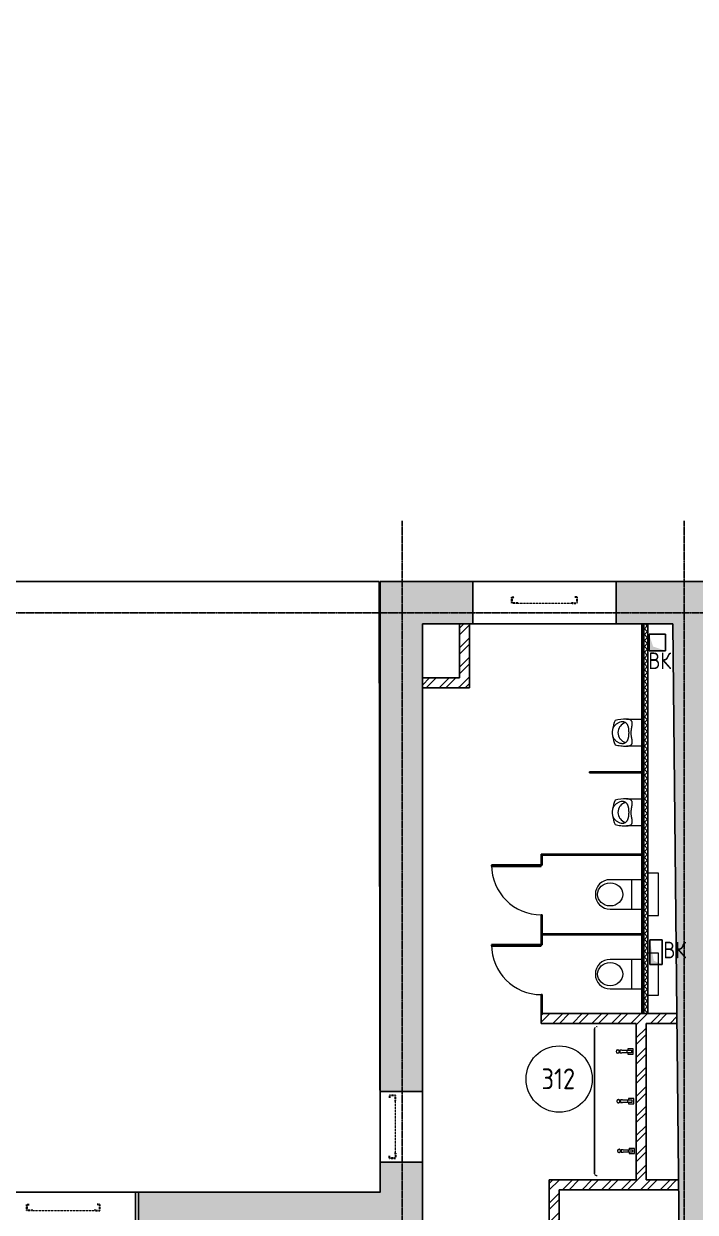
# Model space of a CAD drawing. Header units: millimetres. Extents: x -33838 to 476301, y -41806 to 120107.
# Drawn here: x 250420 to 258522, y 13476 to 27814 of the extents above; entities that cross this region are included whole.
import ezdxf

# ---------------------------------------------------------------- set-up
doc = ezdxf.new("R2010")
doc.units = ezdxf.units.MM
for name, pattern in [('ADSK_Линия сетки', [25, 20, -2.5, 0, -2.5]), ('ADSK_Сверху', [4.5, 3, -1.5]), ('ADSK_Снесено', [4.5, 3, -1.5])]:
    doc.linetypes.add(name, pattern=pattern)
for name, color, linetype, lineweight, true_color in [('_ Окна', 5, 'Continuous', 30, 0x0000ff), ('Линии', 7, 'Continuous', 9, 0x00a600), ('Обобщенные модели', 5, 'Continuous', 18, 0x0000ff), ('Стены внутренние', 5, 'Continuous', 18, 0x0000ff), ('Стены наружные', 1, 'ADSK_Снесено', 18, 0xff0000), ('Стены штриховка', 5, 'Continuous', 18, 0x0000ff)]:
    doc.layers.add(name, color=color, linetype=linetype, lineweight=lineweight, true_color=true_color)
for name, color, linetype, lineweight in [('Аннотация', 7, 'Continuous', 9), ('Двери', 251, 'Continuous', 18), ('Марки помещений', 7, 'Continuous', 20), ('Окна', 251, 'Continuous', 18), ('Сантехника', 251, 'Continuous', 18), ('Узлы', 7, 'Continuous', 18)]:
    doc.layers.add(name, color=color, linetype=linetype, lineweight=lineweight)
doc.styles.add('GOST Common_1', font='GOST Common_0.ttf', dxfattribs={"width": 0.9, "height": 200})
doc.styles.add('GOST Common_2', font='GOST Common_0.ttf', dxfattribs={"width": 0.9, "height": 250})
pattern_1 = [(45, (215977.25, 150), (-117.8655, 117.8655), []), (45, (216055.83, 150), (-117.8655, 117.8655), [])]
pattern_2 = [(45, (215977.25, 150), (-70.71068, 70.71068), [])]

# ---------------------------------------------------------------- blocks, each defined once
blk = doc.blocks.new('Витраж-тент со смещением вовне - 60мм 30 сдвиг-1466982-03 План 3-го этажа')
at = {"layer": '_ Окна', "color": 161, "linetype": 'ADSK_Сверху', "true_color": 0xaaaaff}
for p, q in [((-440, 25), (-440, -45)), ((-440, 25), (-410, 25)), ((-440, -45), (-440, 25)), ((440, 25), (410, 25)), ((440, -45), (440, 25)), ((440, -45), (440, 25)), ((-380, -45), (-440, -45)), ((-380, -35), (-380, -45)), ((380, -35), (380, -45)), ((380, -45), (440, -45))]:
    blk.add_line(p, q, dxfattribs=at)
at = {"layer": 'Окна', "color": 161, "linetype": 'ADSK_Сверху', "true_color": 0xaaaaff}
blk.add_line((-380, -45), (380, -45), dxfattribs=at)
blk = doc.blocks.new('Витраж-тент со смещением вовне - 60мм 30 сдвиг-2061572-03 План 3-го этажа')
at = {"layer": '_ Окна', "color": 161, "linetype": 'ADSK_Сверху', "true_color": 0xaaaaff}
for p, q in [((-395, 25), (-395, -45)), ((-395, 25), (-365, 25)), ((-395, -45), (-395, 25)), ((395, 25), (365, 25)), ((395, -45), (395, 25)), ((395, -45), (395, 25)), ((-335, -45), (-395, -45)), ((-335, -35), (-335, -45)), ((335, -35), (335, -45)), ((335, -45), (395, -45))]:
    blk.add_line(p, q, dxfattribs=at)
at = {"layer": 'Окна', "color": 161, "linetype": 'ADSK_Сверху', "true_color": 0xaaaaff}
blk.add_line((-335, -45), (335, -45), dxfattribs=at)
blk = doc.blocks.new('Витраж-тент со смещением вовне - 60мм 30 сдвиг-1466964-03 План 3-го этажа')
at = {"layer": '_ Окна', "color": 161, "linetype": 'ADSK_Сверху', "true_color": 0xaaaaff}
for p, q in [((-379, 25), (-379, -45)), ((-379, 25), (-349, 25)), ((-379, -45), (-379, 25)), ((379, 25), (349, 25)), ((379, -45), (379, 25)), ((379, -45), (379, 25)), ((-319, -45), (-379, -45)), ((-319, -35), (-319, -45)), ((319, -35), (319, -45)), ((319, -45), (379, -45))]:
    blk.add_line(p, q, dxfattribs=at)
at = {"layer": 'Окна', "color": 161, "linetype": 'ADSK_Сверху', "true_color": 0xaaaaff}
blk.add_line((-319, -45), (319, -45), dxfattribs=at)
blk = doc.blocks.new('Раковина с 2-3 кранами для санузла - 500x1800 3 taps-2317887-03 План 3-го этажа')
at = {"layer": 'Сантехника'}
for p, q in [((-764, 503), (-763, 504)), ((1018, 499), (1019, 498)), ((-490, 189), (-460, 189)), ((-490, 189), (-490, 166)), ((-460, 189), (-490, 189)), ((-490, 106), (-490, 166)), ((-460, 166), (-460, 189)), ((-460, 166), (-460, 106)), ((110, 197), (140, 197)), ((110, 197), (110, 174)), ((140, 197), (110, 197)), ((110, 114), (110, 174)), ((140, 174), (140, 197)), ((140, 174), (140, 114)), ((710, 204), (740, 204)), ((710, 204), (710, 181)), ((740, 204), (710, 204)), ((710, 121), (710, 181)), ((740, 181), (740, 204)), ((740, 181), (740, 121)), ((-507, 91), (-507, 32)), ((-490, 93), (-505, 93)), ((-505, 30), (-445, 30)), ((-490, 71), (-490, 106)), ((-460, 106), (-490, 106)), ((-490, 51), (-490, 71)), ((-460, 51), (-490, 51)), ((-460, 106), (-460, 71)), ((-445, 93), (-460, 93)), ((-460, 71), (-460, 51)), ((-444, 32), (-444, 91)), ((93, 99), (93, 39)), ((110, 101), (95, 101)), ((95, 38), (155, 38)), ((110, 79), (110, 114)), ((140, 114), (110, 114)), ((110, 59), (110, 79)), ((140, 59), (110, 59)), ((140, 114), (140, 79)), ((155, 101), (140, 101)), ((140, 79), (140, 59)), ((156, 39), (156, 99)), ((693, 106), (693, 47)), ((710, 108), (695, 108)), ((695, 45), (755, 45)), ((710, 86), (710, 121)), ((740, 121), (710, 121)), ((710, 66), (710, 86)), ((740, 66), (710, 66)), ((740, 121), (740, 86)), ((755, 108), (740, 108)), ((740, 86), (740, 66)), ((756, 47), (756, 106))]:
    blk.add_line(p, q, dxfattribs=at)
at = {"layer": 'Сантехника', "flags": 128}
for points in [[(-775, 480), (-775, 481), (-775, 482), (-775, 484), (-775, 485), (-774, 486), (-774, 487)], [(-773, 489), (-773, 491), (-773, 492), (-772, 493), (-772, 494)], [(-770, 496), (-770, 497), (-769, 498), (-768, 499), (-768, 500)], [(-758, 507), (-757, 508), (-756, 508), (-755, 508)], [(-752, 509), (-751, 509), (-750, 510), (-749, 510), (-748, 510), (-747, 510), (-745, 510), (-745, 510)], [(995, 510), (996, 510), (997, 510), (999, 510), (1000, 510), (1001, 509), (1002, 509)], [(1004, 508), (1006, 508), (1007, 508), (1008, 507), (1009, 507)], [(1011, 505), (1012, 505), (1013, 504), (1014, 503), (1015, 503)], [(1022, 493), (1023, 492), (1023, 491), (1023, 490)], [(1024, 487), (1024, 486), (1025, 485), (1025, 484), (1025, 483), (1025, 482), (1025, 480), (1025, 480)]]:
    blk.add_lwpolyline(points, dxfattribs=at)
at = {"layer": 'Сантехника'}
for centre, radius, start, end in [((-475, 215), 20, 0, 180), ((-475, 215), 20, 180, 360), ((-475, 215), 18.2, 165.1578, 180), ((-475, 215), 18.2, 180, 191.3408), ((-475, 215), 16.3, 175.3673, 180), ((-475, 215), 16.3, 175.3673, 180), ((-475, 215), 16.3, 180, 198.6206), ((-475, 215), 16.3, 180, 198.6206), ((-475, 215), 18.2, 208.9833, 219.7338), ((-475, 215), 18.2, 95.8453, 146.6627), ((-475, 215), 16.3, 216.8749, 225), ((-475, 215), 16.3, 216.8749, 225), ((-475, 215), 18.2, 225, 229.4056), ((-475, 215), 18.2, 232.7593, 242.7191), ((-475, 215), 18.2, 265.131, 274.1833), ((-475, 215), 18.2, 85.131, 94.1833), ((-475, 215), 18.2, 275.8453, 326.6627), ((-475, 215), 18.2, 52.7593, 62.7191), ((-475, 215), 16.3, 36.8749, 45), ((-475, 215), 16.3, 36.8749, 45), ((-475, 215), 18.2, 45, 49.4056), ((-475, 215), 18.2, 28.9833, 39.7338), ((-475, 215), 16.3, 0, 18.6206), ((-475, 215), 16.3, 0, 18.6206), ((-475, 215), 16.3, 355.3673, 360), ((-475, 215), 16.3, 355.3673, 360), ((-475, 215), 18.2, 0, 11.3408), ((-475, 215), 18.2, 345.1578, 360), ((125, 222), 20, 0, 180), ((125, 222), 20, 180, 360), ((125, 222), 18.2, 165.1578, 180), ((125, 222), 18.2, 180, 191.3408), ((125, 222), 16.3, 175.3673, 180), ((125, 222), 16.3, 175.3673, 180), ((125, 222), 16.3, 180, 198.6206), ((125, 222), 16.3, 180, 198.6206), ((125, 222), 18.2, 208.9833, 219.7338), ((125, 222), 18.2, 95.8453, 146.6627), ((125, 222), 16.3, 216.8749, 225), ((125, 222), 16.3, 216.8749, 225), ((125, 222), 18.2, 225, 229.4056), ((125, 222), 18.2, 232.7593, 242.7191), ((125, 222), 18.2, 265.131, 274.1833), ((125, 222), 18.2, 85.131, 94.1833), ((125, 222), 18.2, 275.8453, 326.6627), ((125, 222), 18.2, 52.7593, 62.7191), ((125, 222), 16.3, 36.8749, 45), ((125, 222), 16.3, 36.8749, 45), ((125, 222), 18.2, 45, 49.4056), ((125, 222), 18.2, 28.9833, 39.7338), ((125, 222), 16.3, 0, 18.6206), ((125, 222), 16.3, 0, 18.6206), ((125, 222), 16.3, 355.3673, 360), ((125, 222), 16.3, 355.3673, 360), ((125, 222), 18.2, 0, 11.3408), ((125, 222), 18.2, 345.1578, 360), ((725, 230), 20, 0, 180), ((725, 230), 20, 180, 360), ((725, 230), 18.2, 165.1578, 180), ((725, 230), 18.2, 180, 191.3408), ((725, 230), 16.3, 175.3673, 180), ((725, 230), 16.3, 175.3673, 180), ((725, 230), 16.3, 180, 198.6206), ((725, 230), 16.3, 180, 198.6206), ((725, 230), 18.2, 208.9833, 219.7338), ((725, 230), 18.2, 95.8453, 146.6627), ((725, 230), 16.3, 216.8749, 225), ((725, 230), 16.3, 216.8749, 225), ((725, 230), 18.2, 225, 229.4056), ((725, 230), 18.2, 232.7593, 242.7191), ((725, 230), 18.2, 85.131, 93.6537), ((725, 230), 18.2, 266.3463, 274.1833), ((725, 230), 18.2, 275.8453, 326.6627), ((725, 230), 18.2, 52.7593, 62.7191), ((725, 230), 16.3, 36.8749, 45), ((725, 230), 16.3, 36.8749, 45), ((725, 230), 18.2, 45, 49.4056), ((725, 230), 18.2, 28.9833, 39.7338), ((725, 230), 16.3, 0, 18.6206), ((725, 230), 16.3, 0, 18.6206), ((725, 230), 16.3, 355.3673, 360), ((725, 230), 16.3, 355.3673, 360), ((725, 230), 18.2, 0, 11.3408), ((725, 230), 18.2, 345.1578, 360), ((-505, 91), 1.87, 120, 150), ((-505, 91), 1.87, 90, 180), ((-505, 91), 1.87, 120, 150), ((-505, 91), 1.87, 120, 150), ((-505, 32), 1.49, 180, 270), ((-445, 91), 1.87, 0, 90), ((-445, 32), 1.49, 270, 360), ((-445, 91), 1.87, 30, 60), ((-445, 91), 1.87, 30, 60), ((-445, 91), 1.87, 30, 60), ((95, 99), 1.87, 90, 180), ((95, 99), 1.87, 120, 150), ((95, 99), 1.87, 120, 150), ((95, 99), 1.87, 120, 150), ((95, 39), 1.49, 180, 270), ((155, 99), 1.87, 0, 90), ((155, 39), 1.49, 270, 360), ((155, 99), 1.87, 30, 60), ((155, 99), 1.87, 30, 60), ((155, 99), 1.87, 30, 60), ((695, 106), 1.87, 120, 150), ((695, 106), 1.87, 90, 180), ((695, 106), 1.87, 120, 150), ((695, 106), 1.87, 120, 150), ((695, 47), 1.49, 180, 270), ((755, 106), 1.87, 0, 90), ((755, 47), 1.49, 270, 360), ((755, 106), 1.87, 30, 60), ((755, 106), 1.87, 30, 60), ((755, 106), 1.87, 30, 60)]:
    blk.add_arc(centre, radius, start, end, dxfattribs=at)
blk = doc.blocks.new('Дверь-Одинарная-Панель - 600 x 2150 мм с_у-1872435-03 План 3-го этажа')
at = {"layer": 'Двери', "lineweight": 30}
for p, q in [((300, 606), (288, 606)), ((288, 606), (288, 6)), ((300, 6), (300, 606)), ((288, 6), (300, 6))]:
    blk.add_line(p, q, dxfattribs=at)
at = {"layer": 'Двери'}
blk.add_arc((300, 6), 600, 90, 180, dxfattribs=at)
blk = doc.blocks.new('Туалет подвесной-Moderna R-Laufen - 000 White-V212-03 План 3-го этажа')
at = {"layer": 'Обобщенные модели'}
for p, q in [((-53, 419), (-53, 47)), ((303, 47), (303, 419)), ((-43, 158), (293, 158))]:
    blk.add_line(p, q, dxfattribs=at)
for centre, radius, start, end in [((125, 419), 178, 360, 180), ((-43, 168), 9.89, 180, 270), ((293, 168), 9.89, 270, 360), ((-43, 47), 9.89, 180, 270), ((293, 47), 9.89, 270, 360)]:
    blk.add_arc(centre, radius, start, end, dxfattribs=at)
blk.add_ellipse((125, 418), major_axis=(0, 152), ratio=0.916517, dxfattribs=at)
at = {"layer": 'Сантехника'}
for p, q in [((-130, -38), (-130, -163)), ((380, -163), (380, -38)), ((-130, -163), (380, -163))]:
    blk.add_line(p, q, dxfattribs=at)
blk = doc.blocks.new('Туалет подвесной-Moderna R-Laufen - 000 White-2284892-03 План 3-го этажа')
at = {"layer": 'Обобщенные модели'}
for p, q in [((-53, 419), (-53, 47)), ((303, 47), (303, 419)), ((-43, 158), (293, 158))]:
    blk.add_line(p, q, dxfattribs=at)
for centre, radius, start, end in [((125, 419), 178, 360, 180), ((-43, 168), 9.89, 180, 270), ((293, 168), 9.89, 270, 360), ((-43, 47), 9.89, 180, 270), ((293, 47), 9.89, 270, 360)]:
    blk.add_arc(centre, radius, start, end, dxfattribs=at)
blk.add_ellipse((125, 418), major_axis=(0, 152), ratio=0.916517, dxfattribs=at)
at = {"layer": 'Сантехника'}
for p, q in [((-130, -38), (-130, -163)), ((380, -163), (380, -38)), ((-130, -163), (380, -163))]:
    blk.add_line(p, q, dxfattribs=at)
blk = doc.blocks.new('Urinal_Commercial_14201 - UT104EV-1823124-03 План 3-го этажа')
at = {"layer": 'Сантехника'}
for p, q in [((41714, 18313), (41899, 18313)), ((41899, 17987), (41714, 17987))]:
    blk.add_line(p, q, dxfattribs=at)
for centre, radius, start, end in [((41899, 18150), 353, 155.4197, 173.7904), ((41731, 18150), 120, 141.9939, 180.0061), ((41752, 18134), 146, 110.0061, 141.9939), ((41899, 18150), 353, 186.2096, 204.5782), ((41731, 18150), 120, 179.9939, 218.0061), ((41752, 18166), 146, 218.0061, 249.9939)]:
    blk.add_arc(centre, radius, start, end, dxfattribs=at)
blk.add_ellipse((41810, 17229), major_axis=(-199, 1075), ratio=0.694076, start_param=6.146838, end_param=6.328057, dxfattribs=at)
for points, knots in [([(41746, 18150), (41746, 18154), (41745, 18159), (41745, 18166), (41745, 18172), (41745, 18177), (41744, 18182), (41744, 18187), (41743, 18192), (41742, 18196), (41742, 18201), (41741, 18206), (41740, 18210), (41739, 18214), (41738, 18218), (41737, 18222), (41735, 18227), (41733, 18232), (41731, 18237), (41729, 18241), (41726, 18247), (41722, 18253), (41718, 18258), (41713, 18263), (41708, 18267), (41701, 18272), (41691, 18277), (41678, 18280), (41664, 18281), (41645, 18279), (41619, 18271), (41595, 18256), (41577, 18239), (41565, 18225), (41555, 18208), (41550, 18195), (41548, 18188)], [-1, -1, -1, -1, -0.975, -0.9625, -0.95, -0.9375, -0.925, -0.9125, -0.9, -0.8875, -0.875, -0.8625, -0.85, -0.8375, -0.825, -0.8125, -0.8, -0.775, -0.7625, -0.75, -0.725, -0.7, -0.675, -0.65, -0.625, -0.6, -0.55, -0.5, -0.45, -0.4, -0.3, -0.2, -0.15, -0.1, -0.05, 0, 0, 0, 0]), ([(41771, 18150), (41771, 18158), (41772, 18171), (41774, 18185), (41775, 18193), (41776, 18199), (41777, 18205), (41778, 18211), (41779, 18217), (41780, 18222), (41781, 18228), (41782, 18233), (41783, 18238), (41783, 18241), (41784, 18244), (41784, 18246), (41784, 18250), (41785, 18254), (41785, 18258), (41785, 18261), (41785, 18264), (41785, 18268), (41784, 18273), (41783, 18280), (41779, 18287), (41776, 18292), (41772, 18296), (41769, 18298), (41766, 18300), (41763, 18302), (41759, 18304), (41756, 18306), (41752, 18307), (41748, 18308), (41744, 18309), (41739, 18311), (41729, 18312), (41720, 18313), (41714, 18313)], [-1, -1, -1, -1, -0.909091, -0.863636, -0.840909, -0.818182, -0.795455, -0.772727, -0.75, -0.727273, -0.704545, -0.681818, -0.659091, -0.647727, -0.636364, -0.625, -0.613636, -0.590909, -0.568182, -0.556818, -0.545455, -0.522727, -0.5, -0.454545, -0.409091, -0.363636, -0.340909, -0.318182, -0.295455, -0.272727, -0.25, -0.227273, -0.204545, -0.181818, -0.159091, -0.136364, -0.090909, 0, 0, 0, 0]), ([(41548, 18112), (41550, 18105), (41555, 18092), (41565, 18075), (41577, 18061), (41595, 18044), (41619, 18029), (41645, 18021), (41664, 18019), (41678, 18020), (41691, 18023), (41701, 18028), (41708, 18033), (41713, 18037), (41718, 18042), (41722, 18047), (41726, 18053), (41729, 18059), (41731, 18063), (41733, 18068), (41735, 18073), (41737, 18078), (41738, 18082), (41739, 18086), (41740, 18090), (41741, 18094), (41742, 18099), (41742, 18103), (41743, 18108), (41744, 18113), (41744, 18118), (41745, 18123), (41745, 18128), (41745, 18134), (41745, 18141), (41746, 18146), (41746, 18150)], [-1, -1, -1, -1, -0.95, -0.9, -0.85, -0.8, -0.7, -0.6, -0.55, -0.5, -0.45, -0.4, -0.375, -0.35, -0.325, -0.3, -0.275, -0.25, -0.2375, -0.225, -0.2, -0.1875, -0.175, -0.1625, -0.15, -0.1375, -0.125, -0.1125, -0.1, -0.0875, -0.075, -0.0625, -0.05, -0.0375, -0.025, 0, 0, 0, 0]), ([(41714, 17987), (41719, 17987), (41728, 17987), (41739, 17989), (41747, 17991), (41753, 17993), (41758, 17995), (41762, 17997), (41766, 17999), (41770, 18002), (41774, 18006), (41778, 18011), (41781, 18016), (41783, 18022), (41785, 18028), (41785, 18034), (41785, 18038), (41785, 18042), (41785, 18046), (41784, 18050), (41784, 18054), (41783, 18058), (41783, 18062), (41782, 18066), (41781, 18070), (41780, 18074), (41780, 18079), (41778, 18085), (41777, 18092), (41776, 18101), (41774, 18114), (41772, 18130), (41771, 18143), (41771, 18150)], [-1, -1, -1, -1, -0.928571, -0.857143, -0.821429, -0.785714, -0.75, -0.732143, -0.714286, -0.678571, -0.642857, -0.607143, -0.571429, -0.535714, -0.5, -0.464286, -0.446429, -0.428571, -0.410714, -0.392857, -0.375, -0.357143, -0.339286, -0.321429, -0.303571, -0.285714, -0.267857, -0.25, -0.214286, -0.178571, -0.142857, -0.071429, 0, 0, 0, 0])]:
    blk.add_open_spline(points, degree=3, knots=knots, dxfattribs=at)
for points in [[(41548, 18188), (41546, 18184), (41545, 18176), (41543, 18163), (41543, 18154), (41543, 18150)], [(41543, 18150), (41543, 18146), (41543, 18137), (41545, 18124), (41546, 18116), (41548, 18112)], [(41578, 18003), (41589, 18000), (41611, 17995), (41645, 17990), (41679, 17987), (41702, 17987), (41714, 17987)]]:
    blk.add_open_spline(points, degree=3, dxfattribs=at)
blk = doc.blocks.new('ADSK_Марка_Помещение_ОдноЗначение - Номер-247393-03 План 3-го этажа')
at = {"layer": 'Марки помещений'}
blk.add_circle((0, 0), 4, dxfattribs=at)

msp = doc.modelspace()

# ---------------------------------------------------------------- hatches: boundary and pattern name
at = {"layer": 'Стены внутренние', "lineweight": 25, "true_color": 0x636466}
h = msp.add_hatch(dxfattribs=at)
h.set_pattern_fill('FP_2', color=251, style=0, pattern_type=2)
h.set_pattern_definition(pattern_1)
h.paths.add_polyline_path([(255679.15905, 19804.05859), (255799.15905, 19804.05859), (255799.15905, 20574.05859), (255679.15905, 20574.05859), (255679.15905, 19924.05859)])
h = msp.add_hatch(dxfattribs=at)
h.set_pattern_fill('FP_3', color=251, style=0, pattern_type=2)
h.set_pattern_definition([(45, (215977.254, 150), (-35.35534, 35.35534), []), (135, (215977.254, 150), (-35.35534, -35.35534), [])])
h.paths.add_polyline_path([(257900.91942, 15872.96205), (257950.91942, 15872.96205), (257950.91942, 20574.05859), (257900.91942, 20574.05859), (257900.91942, 16170.77439)])
msp.add_hatch(color=251, dxfattribs=at).paths.add_polyline_path([(258329.22066, 13048.53488), (258709.20332, 13052.17776), (258630.93999, 20574.05859), (258250.91942, 20574.05859), (258328.23413, 13143.35052)])
h = msp.add_hatch(dxfattribs=at)
h.set_pattern_fill('FP_2', color=251, style=0, pattern_type=2)
h.set_pattern_definition(pattern_1)
h.paths.add_polyline_path([(255679.15905, 19804.05859), (255679.15905, 19924.05859), (255229.15905, 19924.05859), (255229.15905, 19804.05859), (255595.00558, 19804.05859)])
h = msp.add_hatch(dxfattribs=at)
h.set_pattern_fill('FP_4', color=251, style=0, pattern_type=2)
h.set_pattern_definition(pattern_2)
h.paths.add_polyline_path([(257568.03858, 18774.96205), (257867.5993, 18774.96205), (257867.5993, 18786.96205), (257247.5993, 18786.96205), (257247.5993, 18774.96205)])
h = msp.add_hatch(dxfattribs=at)
h.set_pattern_fill('FP_4', color=251, style=0, pattern_type=2)
h.set_pattern_definition(pattern_2)
h.paths.add_polyline_path([(256675.91942, 17784.96205), (257867.5993, 17784.96205), (257867.5993, 17796.96205), (256663.91942, 17796.96205), (256663.91942, 17784.96205)])
h = msp.add_hatch(dxfattribs=at)
h.set_pattern_fill('FP_4', color=251, style=0, pattern_type=2)
h.set_pattern_definition(pattern_2)
h.paths.add_polyline_path([(256663.91942, 15872.96205), (256675.91942, 15872.96205), (256675.91942, 16100.96205), (256663.91942, 16100.96205)])
h.paths.add_polyline_path([(256675.91942, 16700.96205), (256675.91942, 17062.96205), (256663.91942, 17062.96205), (256663.91942, 16700.96205)])
h.paths.add_polyline_path([(256675.91942, 17662.96205), (256675.91942, 17784.96205), (256663.91942, 17784.96205), (256663.91942, 17662.96205)])
h = msp.add_hatch(dxfattribs=at)
h.set_pattern_fill('FP_4', color=251, style=0, pattern_type=2)
h.set_pattern_definition(pattern_2)
h.paths.add_polyline_path([(257322.20351, 16822.96205), (257867.5993, 16822.96205), (257867.5993, 16834.96205), (256675.91942, 16834.96205), (256675.91942, 16822.96205), (257207.27201, 16822.96205)])
h = msp.add_hatch(dxfattribs=at)
h.set_pattern_fill('FP_2', color=251, style=0, pattern_type=2)
h.set_pattern_definition(pattern_1)
h.paths.add_polyline_path([(257346.80171, 15752.96205), (257922.5993, 15752.96205), (257922.5993, 15872.96205), (256663.91942, 15872.96205), (256663.91942, 15752.96205), (257332.60349, 15752.96205)])
h = msp.add_hatch(dxfattribs=at)
h.set_pattern_fill('FP_2', color=251, style=0, pattern_type=2)
h.set_pattern_definition(pattern_1)
h.paths.add_polyline_path([(258301.08175, 15752.96205), (258299.83318, 15872.96205), (257922.5993, 15872.96205), (257922.5993, 15752.96205), (258299.83318, 15752.96205)])
h = msp.add_hatch(dxfattribs=at)
h.set_pattern_fill('FP_2', color=251, style=0, pattern_type=2)
h.set_pattern_definition(pattern_1)
h.paths.add_polyline_path([(257807.60349, 13868.09966), (257927.60349, 13868.09966), (257927.60349, 15752.96205), (257807.60349, 15752.96205), (257807.60349, 13900.20649)])
h = msp.add_hatch(dxfattribs=at)
h.set_pattern_fill('FP_2', color=251, style=0, pattern_type=2)
h.set_pattern_definition(pattern_1)
h.paths.add_polyline_path([(256759.22066, 13033.48335), (256879.22066, 13034.63379), (256879.22066, 13868.09966), (256759.22066, 13868.09966), (256759.22066, 13048.53488)])
h = msp.add_hatch(dxfattribs=at)
h.set_pattern_fill('FP_2', color=251, style=0, pattern_type=2)
h.set_pattern_definition(pattern_1)
h.paths.add_polyline_path([(258321.94186, 13748.09966), (258320.69329, 13868.09966), (256879.22066, 13868.09966), (256879.22066, 13748.09966), (258250.91942, 13748.09966)])
at = {"layer": 'Стены наружные', "linetype": 'Continuous', "lineweight": 25, "true_color": 0x636466}
h = msp.add_hatch(color=251, dxfattribs=at)
h.paths.add_polyline_path([(262520.4664, 20574.05859), (262520.4664, 21084.05859), (261447.82808, 21084.05859), (261447.82808, 20574.05859), (262518.11169, 20574.05859)])
h.paths.add_polyline_path([(258348.70974, 20574.05859), (259447.82808, 20574.05859), (259447.82808, 21084.05859), (257568.03858, 21084.05859), (257568.03858, 20574.05859), (258348.1537, 20574.05859)])
h.paths.add_polyline_path([(255838.03858, 20574.05859), (255838.03858, 21084.05859), (254719.15905, 21084.05859), (254719.15905, 20574.05859), (255595.00558, 20574.05859)])
h = msp.add_hatch(color=251, dxfattribs=at)
h.paths.add_polyline_path([(255058.38509, 13716.63165), (255229.15905, 13716.63165), (255229.15905, 14081.22377), (254719.15905, 14081.22377), (254719.15905, 13716.63165)])
h.paths.add_polyline_path([(255229.15905, 14931.22377), (255229.15905, 20574.05859), (254719.15905, 20574.05859), (254719.15905, 14931.22377), (255094.44401, 14931.22377)])
h = msp.add_hatch(color=251, dxfattribs=at)
h.paths.add_polyline_path([(254427.14149, 13206.63165), (255229.15905, 13206.63165), (255229.15905, 13716.63165), (251806.06998, 13716.63165), (251806.06998, 13206.63165), (253259.2774, 13206.63165)])
h.paths.add_polyline_path([(249008.09108, 13206.63165), (249986.06998, 13206.63165), (249986.06998, 13716.63165), (249008.09108, 13716.63165), (249008.09108, 13248.53001)])
h.paths.add_polyline_path([(246252.09288, 13206.63165), (247188.09108, 13206.63165), (247188.09108, 13716.63165), (246156.10822, 13716.63165), (246156.10822, 13206.63165)])
h.paths.add_polyline_path([(243916.3647, 13206.63165), (244336.10822, 13206.63165), (244336.10822, 13716.63165), (243368.65474, 13716.63165), (243368.65474, 13206.63165), (243913.88016, 13206.63165)])
h.paths.add_polyline_path([(241548.65474, 13206.63165), (241548.65474, 13716.63165), (240529.62117, 13716.63165), (240529.62117, 13206.63165)])
h.paths.add_polyline_path([(238709.62117, 13206.63165), (238709.62117, 13716.63165), (237735.92104, 13716.63165), (237735.92104, 13206.63165), (238077.04426, 13206.63165)])
h.paths.add_polyline_path([(235915.92104, 13206.63165), (235915.92104, 13716.63165), (234944.11719, 13716.63165), (234944.11719, 13206.63165), (235313.76225, 13206.63165)])
h.paths.add_polyline_path([(233124.11719, 13206.63165), (233124.11719, 13716.63165), (232090.15842, 13716.63165), (232090.15842, 13206.63165), (232237.72382, 13206.63165)])
h.paths.add_polyline_path([(228302.41782, 13206.63165), (230270.15842, 13206.63165), (230270.15842, 13716.63165), (226808.57231, 13716.63165), (226808.57231, 13206.63165), (228104.16491, 13206.63165)])
at = {"layer": 'Узлы', "lineweight": 25, "true_color": 0x636466}
for points in [[(257963.82808, 20250.5099), (258163.82808, 20250.5099), (258013.32555, 20300.00737), (257963.82808, 20450.5099), (257963.82808, 20300.00737)], [(258021.36588, 16463.35391), (258121.8684, 16463.35391), (258021.36588, 16512.85138), (257971.8684, 16763.35391), (257971.8684, 16463.35391)]]:
    msp.add_hatch(color=251, dxfattribs=at).paths.add_polyline_path(points)

# ---------------------------------------------------------------- linework, layer by layer
at = {"linetype": 'ADSK_Линия сетки', "lineweight": 25}
for p, q in [((254987.16465, -2825.79407), (254987.16465, 21818.8012)), ((258387.16465, -2825.79407), (258387.16465, 21818.8012)), ((204891.02955, 20706.78828), (273118.97256, 20706.78828))]:
    msp.add_line(p, q, dxfattribs=at)
at = {"color": 251, "lineweight": 25, "true_color": 0x636466}
msp.add_line((257307.60349, 15684.96205), (257307.60349, 13944.96205), dxfattribs=at)
msp.add_lwpolyline([(227282.49042, 21068.63165), (227278.57231, 13720.1816), (230264.82808, 13716.63165), (230264.82808, 13206.63165), (228402.41782, 13206.63165), (228402.41782, 11328.12025), (251770.02309, 11328.12025), (251770.02309, 13716.63165), (254719.15905, 13716.63165), (254706.9581, 21084.05859), (247294.27031, 21084.05859), (247294.27031, 43675.12698), (234433.08966, 43675.12698), (234433.08966, 21068.63165), (227282.49042, 21068.63165)], dxfattribs=at)
at = {"layer": 'Линии', "color": 251, "lineweight": 25, "true_color": 0x636466}
for p, q in [((257963.82808, 20450.5099), (258163.82808, 20450.5099)), ((257963.82808, 20250.5099), (257963.82808, 20450.5099)), ((258163.82808, 20450.5099), (258163.82808, 20250.5099)), ((258163.82808, 20250.5099), (257963.82808, 20250.5099)), ((257971.8684, 16763.35391), (258121.8684, 16763.35391)), ((257971.8684, 16463.35391), (257971.8684, 16763.35391)), ((258121.8684, 16763.35391), (258121.8684, 16463.35391)), ((258121.8684, 16463.35391), (257971.8684, 16463.35391))]:
    msp.add_line(p, q, dxfattribs=at)
at = {"layer": 'Стены внутренние', "color": 251, "lineweight": 25, "true_color": 0x636466}
for p, q in [((255679.15905, 20574.05859), (255679.15905, 19924.05859)), ((255799.15905, 20574.05859), (255679.15905, 20574.05859)), ((255799.15905, 19804.05859), (255799.15905, 20574.05859)), ((257875.91942, 20574.05859), (257875.91942, 15872.96205)), ((257899.91942, 20574.05859), (257875.91942, 20574.05859)), ((257950.91942, 20574.05859), (257900.91942, 20574.05859)), ((257950.91942, 15872.96205), (257950.91942, 20574.05859)), ((258250.91942, 20574.05859), (258329.22066, 13048.53488)), ((255679.15905, 19924.05859), (255229.15905, 19924.05859)), ((255229.15905, 19924.05859), (255229.15905, 19804.05859)), ((255229.15905, 19804.05859), (255799.15905, 19804.05859)), ((257867.5993, 18786.96205), (257247.5993, 18786.96205)), ((257247.5993, 18786.96205), (257247.5993, 18774.96205)), ((257867.5993, 18774.96205), (257867.5993, 18786.96205)), ((257247.5993, 18774.96205), (257867.5993, 18774.96205)), ((257867.5993, 17796.96205), (256663.91942, 17796.96205)), ((256663.91942, 17796.96205), (256663.91942, 17662.96205)), ((256675.91942, 17784.96205), (257867.5993, 17784.96205)), ((256675.91942, 17662.96205), (256675.91942, 17784.96205)), ((257867.5993, 17784.96205), (257867.5993, 17796.96205)), ((256663.91942, 17662.96205), (256675.91942, 17662.96205)), ((256663.91942, 17062.96205), (256663.91942, 16700.96205)), ((256675.91942, 17062.96205), (256663.91942, 17062.96205)), ((256675.91942, 16834.96205), (256675.91942, 17062.96205)), ((257867.5993, 16834.96205), (256675.91942, 16834.96205)), ((256675.91942, 16700.96205), (256675.91942, 16822.96205)), ((256675.91942, 16822.96205), (257867.5993, 16822.96205)), ((257867.5993, 16822.96205), (257867.5993, 16834.96205)), ((256663.91942, 16700.96205), (256675.91942, 16700.96205)), ((256663.91942, 16100.96205), (256663.91942, 15752.96205)), ((256675.91942, 16100.96205), (256663.91942, 16100.96205)), ((256675.91942, 15872.96205), (256675.91942, 16100.96205)), ((256663.91942, 15872.96205), (258299.83318, 15872.96205)), ((256663.91942, 15752.96205), (257807.60349, 15752.96205)), ((257807.60349, 15752.96205), (257807.60349, 13868.09966)), ((257927.60349, 13868.09966), (257927.60349, 15752.96205)), ((257927.60349, 15752.96205), (258301.08175, 15752.96205)), ((256759.22066, 13868.09966), (256759.22066, 13033.48335)), ((257807.60349, 13868.09966), (256759.22066, 13868.09966)), ((258320.69329, 13868.09966), (257927.60349, 13868.09966)), ((256879.22066, 13034.63379), (256879.22066, 13748.09966)), ((256879.22066, 13748.09966), (258321.94186, 13748.09966))]:
    msp.add_line(p, q, dxfattribs=at)
at = {"layer": 'Стены наружные', "color": 251, "linetype": 'Continuous', "lineweight": 25, "true_color": 0x636466}
for p, q in [((255838.03858, 21084.05859), (254719.15905, 21084.05859)), ((254719.15905, 21084.05859), (254719.15905, 14931.22377)), ((255838.03858, 20574.05859), (255838.03858, 21084.05859)), ((255838.03858, 21084.05859), (257568.03858, 21084.05859)), ((259447.82808, 21084.05859), (257568.03858, 21084.05859)), ((257568.03858, 21084.05859), (257568.03858, 20574.05859)), ((255229.15905, 20574.05859), (255679.15905, 20574.05859)), ((255229.15905, 19924.05859), (255229.15905, 20574.05859)), ((255799.15905, 20574.05859), (255838.03858, 20574.05859)), ((257568.03858, 20574.05859), (255838.03858, 20574.05859)), ((257568.03858, 20574.05859), (257875.91942, 20574.05859)), ((257950.91942, 20574.05859), (258250.91942, 20574.05859)), ((255229.15905, 14931.22377), (255229.15905, 19804.05859)), ((254719.15905, 14931.22377), (255229.15905, 14931.22377)), ((254719.15905, 14081.22377), (254719.15905, 14931.22377)), ((255229.15905, 14931.22377), (255229.15905, 14081.22377)), ((255229.15905, 14081.22377), (254719.15905, 14081.22377)), ((254719.15905, 14081.22377), (254719.15905, 13716.63165)), ((255229.15905, 13206.63165), (255229.15905, 14081.22377)), ((249986.06998, 13716.63165), (251806.06998, 13716.63165)), ((254719.15905, 13716.63165), (251806.06998, 13716.63165)), ((251806.06998, 13716.63165), (251806.06998, 13206.63165))]:
    msp.add_line(p, q, dxfattribs=at)
at = {"layer": 'Стены штриховка', "color": 251, "lineweight": 25, "true_color": 0x636466}
for p, q in [((257887.91942, 20574.05859), (257887.91942, 15872.96205)), ((257900.91942, 20574.05859), (257899.91942, 20574.05859)), ((257899.91942, 20574.05859), (257899.91942, 15872.96205)), ((257900.91942, 20574.05859), (257900.91942, 15872.96205))]:
    msp.add_line(p, q, dxfattribs=at)

# ---------------------------------------------------------------- block references
at = {"layer": '_ Окна', "color": 251, "linetype": 'ADSK_Сверху', "lineweight": 25, "true_color": 0x636466}
for name, p in [('Витраж-тент со смещением вовне - 60мм 30 сдвиг-2061572-03 План 3-го этажа', (256703.03858, 20869.88926)), ('Витраж-тент со смещением вовне - 60мм 30 сдвиг-1466982-03 План 3-го этажа', (250896.06998, 13543.12266))]:
    msp.add_blockref(name, p, dxfattribs=at)
at = {"layer": '_ Окна', "color": 251, "linetype": 'ADSK_Сверху', "lineweight": 25, "true_color": 0x636466, "rotation": 90.00000000000027}
msp.add_blockref('Витраж-тент со смещением вовне - 60мм 30 сдвиг-1466964-03 План 3-го этажа', (254859.44135, 14506.22377), dxfattribs=at)
at = {"layer": 'Двери', "color": 251, "lineweight": 25, "true_color": 0x636466, "rotation": 89.99999999999997}
for p in [(256669.91942, 17362.96205), (256669.91942, 16400.96205)]:
    msp.add_blockref('Дверь-Одинарная-Панель - 600 x 2150 мм с_у-1872435-03 План 3-го этажа', p, dxfattribs=at)
at = {"layer": 'Марки помещений', "color": 251, "lineweight": 25, "true_color": 0x636466, "xscale": 99.99999999999993, "yscale": 99.99999999999993, "zscale": 99.99999999999993}
msp.add_blockref('ADSK_Марка_Помещение_ОдноЗначение - Номер-247393-03 План 3-го этажа', (256879.95411, 15082.70751), dxfattribs=at)
at = {"layer": 'Сантехника', "color": 251, "lineweight": 25, "true_color": 0x636466}
for p in [(215977.2543, 1112), (215977.2543, 150)]:
    msp.add_blockref('Urinal_Commercial_14201 - UT104EV-1823124-03 План 3-го этажа', p, dxfattribs=at)
for name, p, rotation in [('Туалет подвесной-Moderna R-Laufen - 000 White-2284892-03 План 3-го этажа', (257913.41942, 17184.96205), 89.9999999999999), ('Туалет подвесной-Moderna R-Laufen - 000 White-V212-03 План 3-го этажа', (257913.41942, 16222.96205), 89.9999999999999), ('Раковина с 2-3 кранами для санузла - 500x1800 3 taps-2317887-03 План 3-го этажа', (257817.60349, 14689.96205), 90)]:
    msp.add_blockref(name, p, dxfattribs=dict(at, rotation=rotation))

# ---------------------------------------------------------------- texts
at = {"layer": 'Аннотация', "color": 251, "lineweight": 25, "true_color": 0x636466, "char_height": 200, "width": 360.759375, "attachment_point": 1, "style": 'GOST Common_1'}
for insert in [(257955.88944, 20228.53023), (258136.80295, 16739.45087)]:
    msp.add_mtext('ВК', dxfattribs=dict(at, insert=insert))
at = {"layer": 'Марки помещений', "color": 251, "lineweight": 25, "true_color": 0x636466, "insert": (256667.54685, 15210.43258), "char_height": 250, "width": 526.7086875, "attachment_point": 1, "style": 'GOST Common_2'}
msp.add_mtext('312', dxfattribs=at)

doc.saveas('drawing.dxf')
